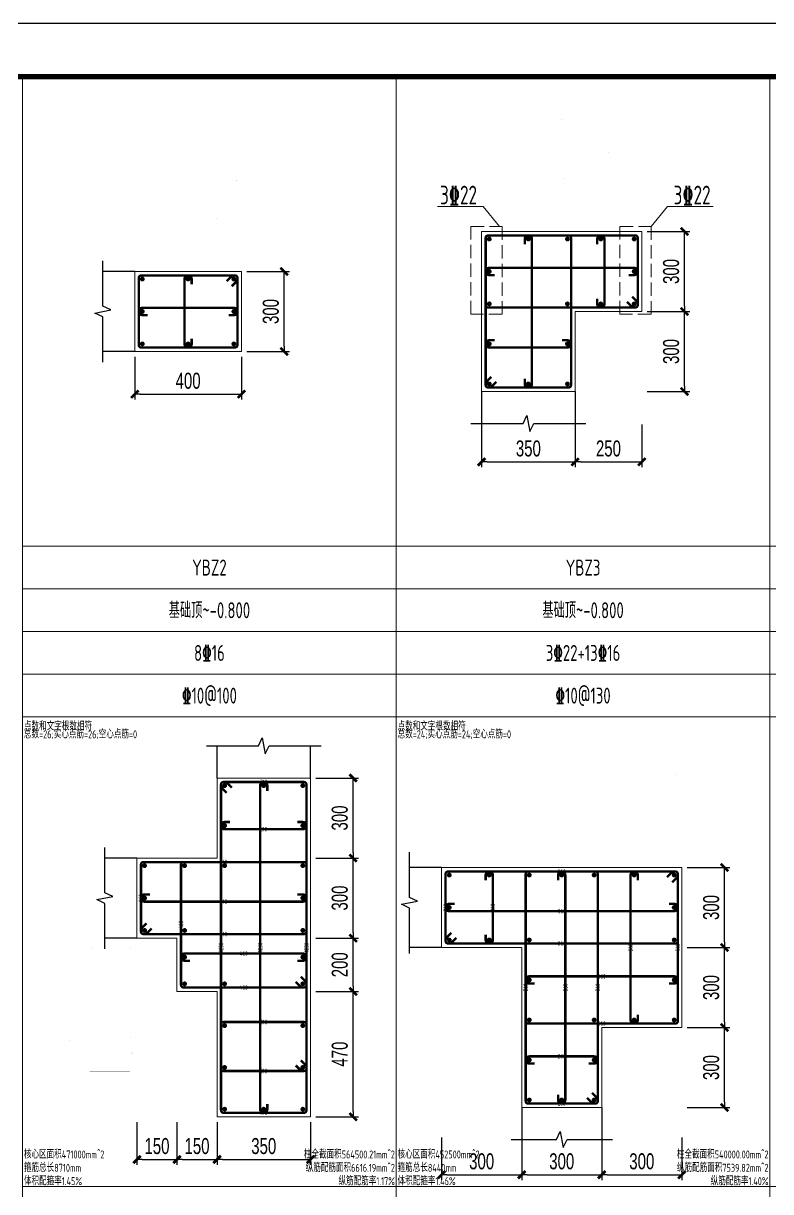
# Model space of a CAD drawing. Extents: x 5874492 to 7194610, y -939842 to -279257.
# Drawn here: x 6407375 to 6421375, y -471373 to -449477 of the extents above; entities that cross this region are included whole.
import ezdxf
from ezdxf.enums import TextEntityAlignment as Align

# ---------------------------------------------------------------- set-up
doc = ezdxf.new("R2010")
doc.units = 0
doc.header["$LTSCALE"] = 1000
doc.linetypes.add('DASH', pattern=[0.35, 0.25, -0.1])
for name, color, linetype, lineweight in [('S-墙柱-编号', 4, 'Continuous', 20), ('S-大样-REIN', 1, 'Continuous', 20), ('S-大样-实线', 2, 'Continuous', 20), ('S-板-楼板负筋', 1, 'Continuous', 20), ('S-通用-TAB', 7, 'Continuous', 20)]:
    doc.layers.add(name, color=color, linetype=linetype, lineweight=lineweight)
for name, color, linetype in [('S-大样-实线-pdx', 7, 'Continuous'), ('Y-云图图框', 7, 'Continuous'), ('z-计算配筋', 7, 'Continuous'), ('z-详图标注', 3, 'Continuous')]:
    doc.layers.add(name, color=color, linetype=linetype)
doc.layers.add('箍筋长度', color=3, linetype='Continuous', plot=False)
doc.layers.add('配箍校核', color=34, linetype='Continuous', plot=False)
doc.styles.add('_YT_Name', font='simhei.ttf', dxfattribs={"width": 0.8})
doc.styles.add('_YT_Sign_Text', font='ros.shx', dxfattribs={"width": 0.8, "bigfont": 'hztxt.shx'})
doc.styles.add('BW_Dim', font='Bweng.shx', dxfattribs={"width": 0.7, "bigfont": 'hztxt.shx'})
doc.styles.add('BW_Rein', font='tssdeng.shx', dxfattribs={"width": 0.7, "bigfont": 'hztxt.shx'})
doc.styles.get("Standard").update_dxf_attribs({"font": 'gbenor.shx', "bigfont": 'gbcbig.shx'})
doc.styles.add('TSSD_Rein', font='tssdeng.shx', dxfattribs={"width": 0.7, "bigfont": 'hztxt.shx'})
doc.dimstyles.new('Cyz_20_100', dxfattribs={"dimtxt": 300, "dimasz": 100, "dimexe": 100, "dimexo": 100, "dimgap": 100, "dimtad": 1, "dimdec": 0, "dimlfac": 0.2, "dimzin": 0, "dimdsep": 46, "dimtxsty": 'BW_Dim', "dimblk": '_bwk', "dimcen": 0, "dimclrt": 7, "dimadec": 0, "dimazin": 0, "dimtfac": 1, "dimtdec": 0, "dimtix": 1, "dimtmove": 2, "dimatfit": 0, "dimfxl": 0, "dimtolj": 1, "dimtzin": 0, "dimarcsym": 0})

# ---------------------------------------------------------------- blocks, each defined once
blk = doc.blocks.new('_bwk')
blk.add_line((-1, 0), (0, 0))
at = {"const_width": 0.5}
blk.add_lwpolyline([(-0.7, -0.7), (0.7, 0.7)], dxfattribs=at)
blk = doc.blocks.new('*D2120')
at = {"layer": 'Defpoints', "color": 0}
for p in [(6411461, -454127), (6412261, -454127), (6411461, -455627)]:
    blk.add_point(p, dxfattribs=at)
at = {"layer": 'z-详图标注', "color": 0, "lineweight": -2}
for p, q in [((6411561, -454127), (6412361, -454127)), ((6412261, -455527), (6412261, -454227)), ((6411561, -455627), (6412361, -455627))]:
    blk.add_line(p, q, dxfattribs=at)
at = {"layer": 'z-详图标注', "color": 0, "lineweight": -2, "xscale": 100, "yscale": 100, "zscale": 100}
for p, rotation in [((6412261, -454127), 90), ((6412261, -455627), 270)]:
    blk.add_blockref('_bwk', p, dxfattribs=dict(at, rotation=rotation))
at = {"layer": 'z-详图标注', "color": 7, "insert": (6412011, -454877), "char_height": 300, "attachment_point": 5, "rotation": 90, "style": 'BW_Dim'}
blk.add_mtext('\\A1;300', dxfattribs=at)
blk = doc.blocks.new('*D2121')
at = {"layer": 'Defpoints', "color": 0}
for p in [(6409461, -455627), (6411461, -455627), (6411461, -456427)]:
    blk.add_point(p, dxfattribs=at)
at = {"layer": 'z-详图标注', "color": 0, "lineweight": -2}
for p, q in [((6409461, -455727), (6409461, -456527)), ((6411461, -455727), (6411461, -456527)), ((6409561, -456427), (6411361, -456427))]:
    blk.add_line(p, q, dxfattribs=at)
at = {"layer": 'z-详图标注', "color": 0, "lineweight": -2, "xscale": 100, "yscale": 100, "zscale": 100, "rotation": 180}
blk.add_blockref('_bwk', (6409461, -456427), dxfattribs=at)
at = {"layer": 'z-详图标注', "color": 0, "lineweight": -2, "xscale": 100, "yscale": 100, "zscale": 100}
blk.add_blockref('_bwk', (6411461, -456427), dxfattribs=at)
at = {"layer": 'z-详图标注', "color": 7, "insert": (6410461, -456177), "char_height": 300, "attachment_point": 5, "style": 'BW_Dim'}
blk.add_mtext('\\A1;400', dxfattribs=at)
blk = doc.blocks.new('*D2122')
at = {"layer": 'Defpoints', "color": 0}
for p in [(6418961, -454877), (6419761, -454877), (6418961, -456377)]:
    blk.add_point(p, dxfattribs=at)
at = {"layer": 'z-详图标注', "color": 0, "lineweight": -2}
for p, q in [((6419061, -454877), (6419861, -454877)), ((6419761, -456277), (6419761, -454977)), ((6419061, -456377), (6419861, -456377))]:
    blk.add_line(p, q, dxfattribs=at)
at = {"layer": 'z-详图标注', "color": 0, "lineweight": -2, "xscale": 100, "yscale": 100, "zscale": 100}
for p, rotation in [((6419761, -454877), 90), ((6419761, -456377), 270)]:
    blk.add_blockref('_bwk', p, dxfattribs=dict(at, rotation=rotation))
at = {"layer": 'z-详图标注', "color": 7, "insert": (6419511, -455627), "char_height": 300, "attachment_point": 5, "rotation": 90, "style": 'BW_Dim'}
blk.add_mtext('\\A1;300', dxfattribs=at)
blk = doc.blocks.new('*D2123')
at = {"layer": 'Defpoints', "color": 0}
for p in [(6418961, -453377), (6419761, -453377), (6418961, -454877)]:
    blk.add_point(p, dxfattribs=at)
at = {"layer": 'z-详图标注', "color": 0, "lineweight": -2}
for p, q in [((6419061, -453377), (6419861, -453377)), ((6419761, -454777), (6419761, -453477)), ((6419061, -454877), (6419861, -454877))]:
    blk.add_line(p, q, dxfattribs=at)
at = {"layer": 'z-详图标注', "color": 0, "lineweight": -2, "xscale": 100, "yscale": 100, "zscale": 100}
for p, rotation in [((6419761, -453377), 90), ((6419761, -454877), 270)]:
    blk.add_blockref('_bwk', p, dxfattribs=dict(at, rotation=rotation))
at = {"layer": 'z-详图标注', "color": 7, "insert": (6419511, -454127), "char_height": 300, "attachment_point": 5, "rotation": 90, "style": 'BW_Dim'}
blk.add_mtext('\\A1;300', dxfattribs=at)
blk = doc.blocks.new('*D2124')
at = {"layer": 'Defpoints', "color": 0}
for p in [(6415961, -456896), (6417711, -456896), (6417711, -457696)]:
    blk.add_point(p, dxfattribs=at)
at = {"layer": 'z-详图标注', "color": 0, "lineweight": -2}
for p, q in [((6415961, -456996), (6415961, -457796)), ((6417711, -456996), (6417711, -457796)), ((6416061, -457696), (6417611, -457696))]:
    blk.add_line(p, q, dxfattribs=at)
at = {"layer": 'z-详图标注', "color": 0, "lineweight": -2, "xscale": 100, "yscale": 100, "zscale": 100, "rotation": 180}
blk.add_blockref('_bwk', (6415961, -457696), dxfattribs=at)
at = {"layer": 'z-详图标注', "color": 0, "lineweight": -2, "xscale": 100, "yscale": 100, "zscale": 100}
blk.add_blockref('_bwk', (6417711, -457696), dxfattribs=at)
at = {"layer": 'z-详图标注', "color": 7, "insert": (6416836, -457446), "char_height": 300, "attachment_point": 5, "style": 'BW_Dim'}
blk.add_mtext('\\A1;350', dxfattribs=at)
blk = doc.blocks.new('*D2125')
at = {"layer": 'Defpoints', "color": 0}
for p in [(6417711, -456896), (6418961, -456896), (6418961, -457696)]:
    blk.add_point(p, dxfattribs=at)
at = {"layer": 'z-详图标注', "color": 0, "lineweight": -2}
for p, q in [((6417711, -456996), (6417711, -457796)), ((6418961, -456996), (6418961, -457796)), ((6417811, -457696), (6418861, -457696))]:
    blk.add_line(p, q, dxfattribs=at)
at = {"layer": 'z-详图标注', "color": 0, "lineweight": -2, "xscale": 100, "yscale": 100, "zscale": 100, "rotation": 180}
blk.add_blockref('_bwk', (6417711, -457696), dxfattribs=at)
at = {"layer": 'z-详图标注', "color": 0, "lineweight": -2, "xscale": 100, "yscale": 100, "zscale": 100}
blk.add_blockref('_bwk', (6418961, -457696), dxfattribs=at)
at = {"layer": 'z-详图标注', "color": 7, "insert": (6418336, -457446), "char_height": 300, "attachment_point": 5, "style": 'BW_Dim'}
blk.add_mtext('\\A1;250', dxfattribs=at)
blk = doc.blocks.new('*D2159')
at = {"layer": 'Defpoints', "color": 0}
for p in [(6419711, -468298), (6420511, -468298), (6419711, -469798)]:
    blk.add_point(p, dxfattribs=at)
at = {"layer": 'z-详图标注', "color": 0, "lineweight": -2}
for p, q in [((6419811, -468298), (6420611, -468298)), ((6420511, -469698), (6420511, -468398)), ((6419811, -469798), (6420611, -469798))]:
    blk.add_line(p, q, dxfattribs=at)
at = {"layer": 'z-详图标注', "color": 0, "lineweight": -2, "xscale": 100, "yscale": 100, "zscale": 100}
for p, rotation in [((6420511, -468298), 90), ((6420511, -469798), 270)]:
    blk.add_blockref('_bwk', p, dxfattribs=dict(at, rotation=rotation))
at = {"layer": 'z-详图标注', "color": 7, "insert": (6420261, -469048), "char_height": 300, "attachment_point": 5, "rotation": 90, "style": 'BW_Dim'}
blk.add_mtext('\\A1;300', dxfattribs=at)
blk = doc.blocks.new('*D2160')
at = {"layer": 'Defpoints', "color": 0}
for p in [(6419711, -466798), (6420511, -466798), (6419711, -468298)]:
    blk.add_point(p, dxfattribs=at)
at = {"layer": 'z-详图标注', "color": 0, "lineweight": -2}
for p, q in [((6419811, -466798), (6420611, -466798)), ((6420511, -468198), (6420511, -466898)), ((6419811, -468298), (6420611, -468298))]:
    blk.add_line(p, q, dxfattribs=at)
at = {"layer": 'z-详图标注', "color": 0, "lineweight": -2, "xscale": 100, "yscale": 100, "zscale": 100}
for p, rotation in [((6420511, -466798), 90), ((6420511, -468298), 270)]:
    blk.add_blockref('_bwk', p, dxfattribs=dict(at, rotation=rotation))
at = {"layer": 'z-详图标注', "color": 7, "insert": (6420261, -467548), "char_height": 300, "attachment_point": 5, "rotation": 90, "style": 'BW_Dim'}
blk.add_mtext('\\A1;300', dxfattribs=at)
blk = doc.blocks.new('*D2161')
at = {"layer": 'Defpoints', "color": 0}
for p in [(6419711, -465298), (6420511, -465298), (6419711, -466798)]:
    blk.add_point(p, dxfattribs=at)
at = {"layer": 'z-详图标注', "color": 0, "lineweight": -2}
for p, q in [((6419811, -465298), (6420611, -465298)), ((6420511, -466698), (6420511, -465398)), ((6419811, -466798), (6420611, -466798))]:
    blk.add_line(p, q, dxfattribs=at)
at = {"layer": 'z-详图标注', "color": 0, "lineweight": -2, "xscale": 100, "yscale": 100, "zscale": 100}
for p, rotation in [((6420511, -465298), 90), ((6420511, -466798), 270)]:
    blk.add_blockref('_bwk', p, dxfattribs=dict(at, rotation=rotation))
at = {"layer": 'z-详图标注', "color": 7, "insert": (6420261, -466048), "char_height": 300, "attachment_point": 5, "rotation": 90, "style": 'BW_Dim'}
blk.add_mtext('\\A1;300', dxfattribs=at)
blk = doc.blocks.new('*D2162')
at = {"layer": 'Defpoints', "color": 0}
for p in [(6415211, -470257), (6416711, -470257), (6416711, -471057)]:
    blk.add_point(p, dxfattribs=at)
at = {"layer": 'z-详图标注', "color": 0, "lineweight": -2}
for p, q in [((6415211, -470357), (6415211, -471157)), ((6416711, -470357), (6416711, -471157)), ((6415311, -471057), (6416611, -471057))]:
    blk.add_line(p, q, dxfattribs=at)
at = {"layer": 'z-详图标注', "color": 0, "lineweight": -2, "xscale": 100, "yscale": 100, "zscale": 100, "rotation": 180}
blk.add_blockref('_bwk', (6415211, -471057), dxfattribs=at)
at = {"layer": 'z-详图标注', "color": 0, "lineweight": -2, "xscale": 100, "yscale": 100, "zscale": 100}
blk.add_blockref('_bwk', (6416711, -471057), dxfattribs=at)
at = {"layer": 'z-详图标注', "color": 7, "insert": (6415961, -470807), "char_height": 300, "attachment_point": 5, "style": 'BW_Dim'}
blk.add_mtext('\\A1;300', dxfattribs=at)
blk = doc.blocks.new('*D2163')
at = {"layer": 'Defpoints', "color": 0}
for p in [(6416711, -470257), (6418211, -470257), (6418211, -471057)]:
    blk.add_point(p, dxfattribs=at)
at = {"layer": 'z-详图标注', "color": 0, "lineweight": -2}
for p, q in [((6416711, -470357), (6416711, -471157)), ((6418211, -470357), (6418211, -471157)), ((6416811, -471057), (6418111, -471057))]:
    blk.add_line(p, q, dxfattribs=at)
at = {"layer": 'z-详图标注', "color": 0, "lineweight": -2, "xscale": 100, "yscale": 100, "zscale": 100, "rotation": 180}
blk.add_blockref('_bwk', (6416711, -471057), dxfattribs=at)
at = {"layer": 'z-详图标注', "color": 0, "lineweight": -2, "xscale": 100, "yscale": 100, "zscale": 100}
blk.add_blockref('_bwk', (6418211, -471057), dxfattribs=at)
at = {"layer": 'z-详图标注', "color": 7, "insert": (6417461, -470807), "char_height": 300, "attachment_point": 5, "style": 'BW_Dim'}
blk.add_mtext('\\A1;300', dxfattribs=at)
blk = doc.blocks.new('*D2164')
at = {"layer": 'Defpoints', "color": 0}
for p in [(6418211, -470257), (6419711, -470257), (6419711, -471057)]:
    blk.add_point(p, dxfattribs=at)
at = {"layer": 'z-详图标注', "color": 0, "lineweight": -2}
for p, q in [((6418211, -470357), (6418211, -471157)), ((6419711, -470357), (6419711, -471157)), ((6418311, -471057), (6419611, -471057))]:
    blk.add_line(p, q, dxfattribs=at)
at = {"layer": 'z-详图标注', "color": 0, "lineweight": -2, "xscale": 100, "yscale": 100, "zscale": 100, "rotation": 180}
blk.add_blockref('_bwk', (6418211, -471057), dxfattribs=at)
at = {"layer": 'z-详图标注', "color": 0, "lineweight": -2, "xscale": 100, "yscale": 100, "zscale": 100}
blk.add_blockref('_bwk', (6419711, -471057), dxfattribs=at)
at = {"layer": 'z-详图标注', "color": 7, "insert": (6418961, -470807), "char_height": 300, "attachment_point": 5, "style": 'BW_Dim'}
blk.add_mtext('\\A1;300', dxfattribs=at)
blk = doc.blocks.new('*D2220')
at = {"layer": 'Defpoints', "color": 0}
for p in [(6412753, -467621), (6413553, -467621), (6412753, -469971)]:
    blk.add_point(p, dxfattribs=at)
at = {"layer": 'z-详图标注', "color": 0, "lineweight": -2}
for p, q in [((6412853, -467621), (6413653, -467621)), ((6413553, -469871), (6413553, -467721)), ((6412853, -469971), (6413653, -469971))]:
    blk.add_line(p, q, dxfattribs=at)
at = {"layer": 'z-详图标注', "color": 0, "lineweight": -2, "xscale": 100, "yscale": 100, "zscale": 100}
for p, rotation in [((6413553, -467621), 90), ((6413553, -469971), 270)]:
    blk.add_blockref('_bwk', p, dxfattribs=dict(at, rotation=rotation))
at = {"layer": 'z-详图标注', "color": 7, "insert": (6413303, -468796), "char_height": 300, "attachment_point": 5, "rotation": 90, "style": 'BW_Dim'}
blk.add_mtext('\\A1;470', dxfattribs=at)
blk = doc.blocks.new('*D2221')
at = {"layer": 'Defpoints', "color": 0}
for p in [(6412753, -466621), (6413553, -466621), (6412753, -467621)]:
    blk.add_point(p, dxfattribs=at)
at = {"layer": 'z-详图标注', "color": 0, "lineweight": -2}
for p, q in [((6412853, -466621), (6413653, -466621)), ((6413553, -467521), (6413553, -466721)), ((6412853, -467621), (6413653, -467621))]:
    blk.add_line(p, q, dxfattribs=at)
at = {"layer": 'z-详图标注', "color": 0, "lineweight": -2, "xscale": 100, "yscale": 100, "zscale": 100}
for p, rotation in [((6413553, -466621), 90), ((6413553, -467621), 270)]:
    blk.add_blockref('_bwk', p, dxfattribs=dict(at, rotation=rotation))
at = {"layer": 'z-详图标注', "color": 7, "insert": (6413303, -467121), "char_height": 300, "attachment_point": 5, "rotation": 90, "style": 'BW_Dim'}
blk.add_mtext('\\A1;200', dxfattribs=at)
blk = doc.blocks.new('*D2222')
at = {"layer": 'Defpoints', "color": 0}
for p in [(6412753, -465121), (6413553, -465121), (6412753, -466621)]:
    blk.add_point(p, dxfattribs=at)
at = {"layer": 'z-详图标注', "color": 0, "lineweight": -2}
for p, q in [((6412853, -465121), (6413653, -465121)), ((6413553, -466521), (6413553, -465221)), ((6412853, -466621), (6413653, -466621))]:
    blk.add_line(p, q, dxfattribs=at)
at = {"layer": 'z-详图标注', "color": 0, "lineweight": -2, "xscale": 100, "yscale": 100, "zscale": 100}
for p, rotation in [((6413553, -465121), 90), ((6413553, -466621), 270)]:
    blk.add_blockref('_bwk', p, dxfattribs=dict(at, rotation=rotation))
at = {"layer": 'z-详图标注', "color": 7, "insert": (6413303, -465871), "char_height": 300, "attachment_point": 5, "rotation": 90, "style": 'BW_Dim'}
blk.add_mtext('\\A1;300', dxfattribs=at)
blk = doc.blocks.new('*D2223')
at = {"layer": 'Defpoints', "color": 0}
for p in [(6412753, -463621), (6413553, -463621), (6412753, -465121)]:
    blk.add_point(p, dxfattribs=at)
at = {"layer": 'z-详图标注', "color": 0, "lineweight": -2}
for p, q in [((6412853, -463621), (6413653, -463621)), ((6413553, -465021), (6413553, -463721)), ((6412853, -465121), (6413653, -465121))]:
    blk.add_line(p, q, dxfattribs=at)
at = {"layer": 'z-详图标注', "color": 0, "lineweight": -2, "xscale": 100, "yscale": 100, "zscale": 100}
for p, rotation in [((6413553, -463621), 90), ((6413553, -465121), 270)]:
    blk.add_blockref('_bwk', p, dxfattribs=dict(at, rotation=rotation))
at = {"layer": 'z-详图标注', "color": 7, "insert": (6413303, -464371), "char_height": 300, "attachment_point": 5, "rotation": 90, "style": 'BW_Dim'}
blk.add_mtext('\\A1;300', dxfattribs=at)
blk = doc.blocks.new('*D2224')
at = {"layer": 'Defpoints', "color": 0}
for p in [(6409503, -469971), (6410253, -469971), (6410253, -470771)]:
    blk.add_point(p, dxfattribs=at)
at = {"layer": 'z-详图标注', "color": 0, "lineweight": -2}
for p, q in [((6409503, -470071), (6409503, -470871)), ((6410253, -470071), (6410253, -470871)), ((6409603, -470771), (6410153, -470771))]:
    blk.add_line(p, q, dxfattribs=at)
at = {"layer": 'z-详图标注', "color": 0, "lineweight": -2, "xscale": 100, "yscale": 100, "zscale": 100, "rotation": 180}
blk.add_blockref('_bwk', (6409503, -470771), dxfattribs=at)
at = {"layer": 'z-详图标注', "color": 0, "lineweight": -2, "xscale": 100, "yscale": 100, "zscale": 100}
blk.add_blockref('_bwk', (6410253, -470771), dxfattribs=at)
at = {"layer": 'z-详图标注', "color": 7, "insert": (6409878, -470521), "char_height": 300, "attachment_point": 5, "style": 'BW_Dim'}
blk.add_mtext('\\A1;150', dxfattribs=at)
blk = doc.blocks.new('*D2225')
at = {"layer": 'Defpoints', "color": 0}
for p in [(6410253, -469971), (6411003, -469971), (6411003, -470771)]:
    blk.add_point(p, dxfattribs=at)
at = {"layer": 'z-详图标注', "color": 0, "lineweight": -2}
for p, q in [((6410253, -470071), (6410253, -470871)), ((6411003, -470071), (6411003, -470871)), ((6410353, -470771), (6410903, -470771))]:
    blk.add_line(p, q, dxfattribs=at)
at = {"layer": 'z-详图标注', "color": 0, "lineweight": -2, "xscale": 100, "yscale": 100, "zscale": 100, "rotation": 180}
blk.add_blockref('_bwk', (6410253, -470771), dxfattribs=at)
at = {"layer": 'z-详图标注', "color": 0, "lineweight": -2, "xscale": 100, "yscale": 100, "zscale": 100}
blk.add_blockref('_bwk', (6411003, -470771), dxfattribs=at)
at = {"layer": 'z-详图标注', "color": 7, "insert": (6410628, -470521), "char_height": 300, "attachment_point": 5, "style": 'BW_Dim'}
blk.add_mtext('\\A1;150', dxfattribs=at)
blk = doc.blocks.new('*D2226')
at = {"layer": 'Defpoints', "color": 0}
for p in [(6411003, -469971), (6412753, -469971), (6412753, -470771)]:
    blk.add_point(p, dxfattribs=at)
at = {"layer": 'z-详图标注', "color": 0, "lineweight": -2}
for p, q in [((6411003, -470071), (6411003, -470871)), ((6412753, -470071), (6412753, -470871)), ((6411103, -470771), (6412653, -470771))]:
    blk.add_line(p, q, dxfattribs=at)
at = {"layer": 'z-详图标注', "color": 0, "lineweight": -2, "xscale": 100, "yscale": 100, "zscale": 100, "rotation": 180}
blk.add_blockref('_bwk', (6411003, -470771), dxfattribs=at)
at = {"layer": 'z-详图标注', "color": 0, "lineweight": -2, "xscale": 100, "yscale": 100, "zscale": 100}
blk.add_blockref('_bwk', (6412753, -470771), dxfattribs=at)
at = {"layer": 'z-详图标注', "color": 7, "insert": (6411878, -470521), "char_height": 300, "attachment_point": 5, "style": 'BW_Dim'}
blk.add_mtext('\\A1;350', dxfattribs=at)
blk = doc.blocks.new('ECMCTK_A1_横_单行图名--0')
at = {"color": 4}
blk.add_lwpolyline([(0, 0), (841, 0), (841, 594), (0, 594)], close=True, dxfattribs=at)
at = {"const_width": 1}
blk.add_lwpolyline([(25, 10), (831, 10), (831, 584), (25, 584)], close=True, dxfattribs=at)
at = {"color": 80, "flags": 3}
for tag, height, p in [('YTHQINS', 3, (34.31, 585.5)), ('ECMCKEY', 3, (292.07, 288.23)), ('YTTQINS', 5.62, (848.03, 12.81)), ('YTFRAME', 3, (652.76, 5.84)), ('YTBARCODE_T1', 3, (749.78, 5.95))]:
    blk.add_attdef(tag, text='', height=height, dxfattribs=at).set_placement(p, align=Align.MIDDLE_CENTER)
for tag, height, style, width, p in [('证书编号', 4, '_YT_Sign_Text', 0.8, (708.87, 43.81)), ('审查批准号', 4, '_YT_Sign_Text', 0.8, (761.06, 43.81)), ('工程号', 4, '_YT_Sign_Text', 0.5, (804.08, 44.12)), ('设计单位', 6, '_YT_Name', 0.8, (623.75, 38.6)), ('建设单位', 4, '_YT_Sign_Text', 0.8, (734.96, 36.11)), ('阶段', 4, '_YT_Sign_Text', 0.8, (804.08, 35.81)), ('项目号', 4, '_YT_Sign_Text', 0.5, (822.08, 33.72)), ('项目名称', 4, '_YT_Sign_Text', 0.8, (734.96, 28.11)), ('专业', 4, '_YT_Sign_Text', 0.8, (804.08, 27.31)), ('图纸编号', 4, '_YT_Sign_Text', 0.5, (803.93, 19.36)), ('图纸名称', 4.5, '_YT_Name', 0.8, (735.39, 15.06)), ('出图比例', 4.2, '_YT_Sign_Text', 0.8, (681.82, 11.78)), ('日期', 4, '_YT_Sign_Text', 0.5, (803.88, 12.13)), ('版本号', 4, '_YT_Sign_Text', 0.8, (822.08, 13))]:
    blk.add_attdef(tag, text='', height=height, dxfattribs=dict(style=style, width=width)).set_placement(p, align=Align.CENTER)
at = {"style": '_YT_Sign_Text', "width": 0.8, "flags": 3}
for tag, p, height in [('{审定人}', (605.87, 26.45), 6.24), ('{校对人}', (658.35, 26.53), 6.24), ('[审定人]', (590.95, 27.81), 4.1), ('[校对人]', (642.23, 27.82), 4.1), ('[审核人]', (591.01, 19.76), 4.1), ('{审核人}', (606.98, 18.44), 6.24), ('[设计人]', (642.47, 20.21), 4.1), ('{设计人}', (658.48, 18.54), 6.24), ('{项目负责人}', (608.28, 10.72), 6.24), ('[项目负责人]', (590.78, 12.01), 4.1), ('[专业负责人]', (642.74, 11.77), 4.1), ('{专业负责人}', (658.58, 10.36), 6.24)]:
    blk.add_attdef(tag, p, '', height=height, dxfattribs=at)
at = {"color": 80, "flags": 3}
for tag, p in [('YTQRCODE', (551.04, 11.91)), ('YTBZSIT', (25, 10)), ('EXT_TK_LEFT', (25, 10))]:
    blk.add_attdef(tag, p, '', height=3, dxfattribs=at)

msp = doc.modelspace()

# ---------------------------------------------------------------- linework, layer by layer
at = {"layer": 'S-墙柱-编号'}
for points in [[(6416293.2, -453281.7), (6415989.4, -452911.9), (6415130.9, -452911.9)], [(6419137.5, -453281.7), (6419441.4, -452911.9), (6420299.9, -452911.9)]]:
    msp.add_lwpolyline(points, dxfattribs=at)
at = {"layer": 'S-墙柱-编号', "linetype": 'DASH'}
for points in [[(6415757.6, -453281.7), (6416346, -453281.7), (6416346, -454927.8), (6415757.6, -454927.8)], [(6418549.1, -453281.7), (6419137.5, -453281.7), (6419137.5, -454927.8), (6418549.1, -454927.8)]]:
    msp.add_lwpolyline(points, close=True, dxfattribs=at)
at = {"layer": 'S-大样-REIN', "const_width": 45}
for points in [[(6416080.7, -453519.6, 1), (6416125.7, -453519.6, 1)], [(6416813.2, -453519.6, 1), (6416858.2, -453519.6, 1)], [(6417545.7, -453519.6, 1), (6417590.7, -453519.6, 1)], [(6418170.7, -453519.6, 1), (6418215.7, -453519.6, 1)], [(6418795.7, -453519.6, 1), (6418840.7, -453519.6, 1)], [(6416080.7, -454127.1, 1), (6416125.7, -454127.1, 1)], [(6418795.7, -454127.1, 1), (6418840.7, -454127.1, 1)], [(6409580.7, -454269.6, 1), (6409625.7, -454269.6, 1)], [(6410438.2, -454269.6, 1), (6410483.2, -454269.6, 1)], [(6411295.7, -454269.6, 1), (6411340.7, -454269.6, 1)], [(6416080.7, -454734.6, 1), (6416125.7, -454734.6, 1)], [(6417545.7, -454734.6, 1), (6417590.7, -454734.6, 1)], [(6418170.7, -454734.6, 1), (6418215.7, -454734.6, 1)], [(6418795.7, -454734.6, 1), (6418840.7, -454734.6, 1)], [(6409580.7, -454877.1, 1), (6409625.7, -454877.1, 1)], [(6411295.7, -454877.1, 1), (6411340.7, -454877.1, 1)], [(6409580.7, -455484.6, 1), (6409625.7, -455484.6, 1)], [(6410438.2, -455484.6, 1), (6410483.2, -455484.6, 1)], [(6411295.7, -455484.6, 1), (6411340.7, -455484.6, 1)], [(6416080.7, -455484.6, 1), (6416125.7, -455484.6, 1)], [(6417545.7, -455484.6, 1), (6417590.7, -455484.6, 1)], [(6416080.7, -456234.6, 1), (6416125.7, -456234.6, 1)], [(6416813.2, -456234.6, 1), (6416858.2, -456234.6, 1)], [(6417545.7, -456234.6, 1), (6417590.7, -456234.6, 1)], [(6411122.9, -463763.4, 1), (6411167.9, -463763.4, 1)], [(6411855.4, -463763.4, 1), (6411900.4, -463763.4, 1)], [(6412587.9, -463763.4, 1), (6412632.9, -463763.4, 1)], [(6411122.9, -464513.4, 1), (6411167.9, -464513.4, 1)], [(6412587.9, -464513.4, 1), (6412632.9, -464513.4, 1)], [(6409622.9, -465263.4, 1), (6409667.9, -465263.4, 1)], [(6410372.9, -465263.4, 1), (6410417.9, -465263.4, 1)], [(6411122.9, -465263.4, 1), (6411167.9, -465263.4, 1)], [(6412587.9, -465263.4, 1), (6412632.9, -465263.4, 1)], [(6415330.7, -465440.6, 1), (6415375.7, -465440.6, 1)], [(6416080.7, -465440.6, 1), (6416125.7, -465440.6, 1)], [(6416830.7, -465440.6, 1), (6416875.7, -465440.6, 1)], [(6417438.2, -465440.6, 1), (6417483.2, -465440.6, 1)], [(6418045.7, -465440.6, 1), (6418090.7, -465440.6, 1)], [(6418795.7, -465440.6, 1), (6418840.7, -465440.6, 1)], [(6419545.7, -465440.6, 1), (6419590.7, -465440.6, 1)], [(6409622.9, -465870.9, 1), (6409667.9, -465870.9, 1)], [(6412587.9, -465870.9, 1), (6412632.9, -465870.9, 1)], [(6415330.7, -466048.1, 1), (6415375.7, -466048.1, 1)], [(6419545.7, -466048.1, 1), (6419590.7, -466048.1, 1)], [(6409622.9, -466478.4, 1), (6409667.9, -466478.4, 1)], [(6410372.9, -466478.4, 1), (6410417.9, -466478.4, 1)], [(6412587.9, -466478.4, 1), (6412632.9, -466478.4, 1)], [(6415330.7, -466655.6, 1), (6415375.7, -466655.6, 1)], [(6416080.7, -466655.6, 1), (6416125.7, -466655.6, 1)], [(6416830.7, -466655.6, 1), (6416875.7, -466655.6, 1)], [(6419545.7, -466655.6, 1), (6419590.7, -466655.6, 1)], [(6410372.9, -466978.4, 1), (6410417.9, -466978.4, 1)], [(6412587.9, -466978.4, 1), (6412632.9, -466978.4, 1)], [(6410372.9, -467478.4, 1), (6410417.9, -467478.4, 1)], [(6411122.9, -467478.4, 1), (6411167.9, -467478.4, 1)], [(6412587.9, -467478.4, 1), (6412632.9, -467478.4, 1)], [(6416830.7, -467405.6, 1), (6416875.7, -467405.6, 1)], [(6419545.7, -467405.6, 1), (6419590.7, -467405.6, 1)], [(6416830.7, -468155.6, 1), (6416875.7, -468155.6, 1)], [(6418045.7, -468155.6, 1), (6418090.7, -468155.6, 1)], [(6418795.7, -468155.6, 1), (6418840.7, -468155.6, 1)], [(6419545.7, -468155.6, 1), (6419590.7, -468155.6, 1)], [(6411122.9, -468261.7, 1), (6411167.9, -468261.7, 1)], [(6412587.9, -468261.7, 1), (6412632.9, -468261.7, 1)], [(6411122.9, -469045, 1), (6411167.9, -469045, 1)], [(6412587.9, -469045, 1), (6412632.9, -469045, 1)], [(6416830.7, -468905.6, 1), (6416875.7, -468905.6, 1)], [(6418045.7, -468905.6, 1), (6418090.7, -468905.6, 1)], [(6416830.7, -469655.6, 1), (6416875.7, -469655.6, 1)], [(6417438.2, -469655.6, 1), (6417483.2, -469655.6, 1)], [(6418045.7, -469655.6, 1), (6418090.7, -469655.6, 1)], [(6411122.9, -469828.4, 1), (6411167.9, -469828.4, 1)], [(6411855.4, -469828.4, 1), (6411900.4, -469828.4, 1)], [(6412587.9, -469828.4, 1), (6412632.9, -469828.4, 1)]]:
    msp.add_lwpolyline(points, format="xyb", close=True, dxfattribs=at)
at = {"layer": 'S-大样-实线'}
for points in [[(6417710.7, -454877.1), (6418960.7, -454877.1), (6418960.7, -453377.1), (6415960.7, -453377.1), (6415960.7, -456377.1), (6417710.7, -456377.1)], [(6409460.7, -454127.1), (6411460.7, -454127.1), (6411460.7, -455627.1), (6409460.7, -455627.1)], [(6416710.7, -466798.1), (6415210.7, -466798.1), (6415210.7, -465298.1), (6419710.7, -465298.1), (6419710.7, -468298.1), (6418210.7, -468298.1), (6418210.7, -469798.1), (6416710.7, -469798.1)]]:
    msp.add_lwpolyline(points, close=True, dxfattribs=at)
msp.add_lwpolyline([(6412752.9, -469970.9), (6411002.9, -469970.9), (6411002.9, -467620.9), (6410252.9, -467620.9), (6410252.9, -466620.9), (6409502.9, -466620.9), (6409502.9, -465120.9), (6411002.9, -465120.9), (6411002.9, -463620.9), (6412752.9, -463620.9), (6412752.9, -469970.9)], dxfattribs=at)
at = {"layer": 'S-大样-实线-pdx'}
for points in [[(6408860.7, -455827.1), (6408860.7, -454977.1), (6408710.7, -454907.1), (6409010.7, -454847.1), (6408860.7, -454777.1), (6408860.7, -453927.1)], [(6409460.7, -454127.1), (6408860.7, -454127.1)], [(6409460.7, -455627.1), (6408860.7, -455627.1)], [(6415960.7, -456377.1), (6415960.7, -456977.1)], [(6417710.7, -456377.1), (6417710.7, -456977.1)], [(6415760.7, -456977.1), (6416735.7, -456977.1), (6416805.7, -456827.1), (6416865.7, -457127.1), (6416935.7, -456977.1), (6417910.7, -456977.1)], [(6410802.9, -463020.9), (6411777.9, -463020.9), (6411847.9, -462870.9), (6411907.9, -463170.9), (6411977.9, -463020.9), (6412952.9, -463020.9)], [(6411002.9, -463620.9), (6411002.9, -463020.9)], [(6412752.9, -463620.9), (6412752.9, -463020.9)], [(6408902.9, -466820.9), (6408902.9, -465970.9), (6408752.9, -465900.9), (6409052.9, -465840.9), (6408902.9, -465770.9), (6408902.9, -464920.9)], [(6414610.7, -466908.1), (6414610.7, -466058.1), (6414460.7, -465988.1), (6414760.7, -465928.1), (6414610.7, -465858.1), (6414610.7, -465008.1)], [(6409502.9, -465120.9), (6408902.9, -465120.9)], [(6415210.7, -465298.1), (6414610.7, -465298.1)], [(6409502.9, -466620.9), (6408902.9, -466620.9)], [(6415210.7, -466798.1), (6414610.7, -466798.1)], [(6416710.7, -469798.1), (6416710.7, -470398.1)], [(6418210.7, -469798.1), (6418210.7, -470398.1)], [(6416510.7, -470398.1), (6417360.7, -470398.1), (6417430.7, -470248.1), (6417490.7, -470548.1), (6417560.7, -470398.1), (6418410.7, -470398.1)]]:
    msp.add_lwpolyline(points, dxfattribs=at)
at = {"layer": 'S-板-楼板负筋'}
for points, const_width in [([(6417864.5, -450923.3), (6417864.5, -450873.3, -1), (6417932, -450873.3), (6417932, -452230.8, -1), (6417864.5, -452230.8), (6417864.5, -452180.8)], 0.1), ([(6418543.2, -450923.3), (6418543.2, -450873.3, -1), (6418610.7, -450873.3), (6418610.7, -451480.8, -1), (6418543.2, -451480.8), (6418543.2, -451430.8)], 0.1), ([(6417542.7, -452342.9), (6417496.7, -452388.8, -0.1989124), (6417479.7, -452395.8), (6417466, -452395.8, -0.4142136), (6417442, -452371.8), (6417442, -450994.8, -0.4142136), (6417466, -450970.8), (6418218, -450970.8, -0.4142136), (6418242, -450994.8), (6418242, -452371.8, -0.4142136), (6418218, -452395.8), (6417466, -452395.8, -0.4142136), (6417442, -452371.8), (6417442, -452358.1, -0.1989124), (6417449, -452341.1), (6417494.9, -452295.1)], 0.1), ([(6418870.2, -451488.9), (6418916.2, -451534.8, -0.1989124), (6418923.2, -451551.8), (6418923.2, -451565.6, -0.4142136), (6418899.2, -451589.6), (6417522.2, -451589.6, -0.4142136), (6417498.2, -451565.6), (6417498.2, -450938.6, -0.4142136), (6417522.2, -450914.6), (6418899.2, -450914.6, -0.4142136), (6418923.2, -450938.6), (6418923.2, -451565.6, -0.4142136), (6418899.2, -451589.6), (6418885.4, -451589.6, -0.1989124), (6418868.4, -451582.6), (6418822.5, -451536.6)], 0.1), ([(6417507, -451285.8), (6417457, -451285.8, -1), (6417457, -451218.3), (6418814.5, -451218.3, -1), (6418814.5, -451285.8), (6418764.5, -451285.8)], 0.1), ([(6418289.5, -451897.1), (6418339.5, -451897.1, -1), (6418339.5, -451964.6), (6417607, -451964.6, -1), (6417607, -451897.1), (6417657, -451897.1)], 0.1), ([(6411370.2, -452515.3), (6411416.2, -452469.4, 0.1989124), (6411423.2, -452452.4), (6411423.2, -452438.6, 0.4142136), (6411399.2, -452414.6), (6410522.2, -452414.6, 0.4142136), (6410498.2, -452438.6), (6410498.2, -453065.6, 0.4142136), (6410522.2, -453089.6), (6411399.2, -453089.6, 0.4142136), (6411423.2, -453065.6), (6411423.2, -452438.6, 0.4142136), (6411399.2, -452414.6), (6411385.4, -452414.6, 0.1989124), (6411368.4, -452421.6), (6411322.5, -452467.6)], 0.1), ([(6410994.5, -453080.8), (6410994.5, -453130.8, -1), (6410927, -453130.8), (6410927, -452523.3, -1), (6410994.5, -452523.3), (6410994.5, -452573.3)], 0.1), ([(6410507, -452785.8), (6410457, -452785.8, -1), (6410457, -452718.3), (6411314.5, -452718.3, -1), (6411314.5, -452785.8), (6411264.5, -452785.8)], 0.1), ([(6416237.1, -456196.1), (6416145.2, -456288, -0.1989124), (6416111.3, -456302.1), (6416083.7, -456302.1, -0.4142136), (6416035.7, -456254.1), (6416035.7, -453500.1, -0.4142136), (6416083.7, -453452.1), (6417587.7, -453452.1, -0.4142136), (6417635.7, -453500.1), (6417635.7, -456254.1, -0.4142136), (6417587.7, -456302.1), (6416083.7, -456302.1, -0.4142136), (6416035.7, -456254.1), (6416035.7, -456226.5, -0.1989124), (6416049.8, -456192.6), (6416141.7, -456100.7)], 45), ([(6418779.7, -454600.7), (6418871.6, -454692.6, -0.1989124), (6418885.7, -454726.5), (6418885.7, -454754.1, -0.4142136), (6418837.7, -454802.1), (6416083.7, -454802.1, -0.4142136), (6416035.7, -454754.1), (6416035.7, -453500.1, -0.4142136), (6416083.7, -453452.1), (6418837.7, -453452.1, -0.4142136), (6418885.7, -453500.1), (6418885.7, -454754.1, -0.4142136), (6418837.7, -454802.1), (6418810.1, -454802.1, -0.1989124), (6418776.2, -454788), (6418684.3, -454696.1)], 45), ([(6416768.2, -453619.6), (6416768.2, -453519.6, -1), (6416903.2, -453519.6), (6416903.2, -456234.6, -1), (6416768.2, -456234.6), (6416768.2, -456134.6)], 45), ([(6418125.7, -453619.6), (6418125.7, -453519.6, -1), (6418260.7, -453519.6), (6418260.7, -454734.6, -1), (6418125.7, -454734.6), (6418125.7, -454634.6)], 45), ([(6416203.2, -454194.6), (6416103.2, -454194.6, -1), (6416103.2, -454059.6), (6418818.2, -454059.6, -1), (6418818.2, -454194.6), (6418718.2, -454194.6)], 45), ([(6411279.7, -454403.5), (6411371.6, -454311.6, 0.1989124), (6411385.7, -454277.7), (6411385.7, -454250.1, 0.4142136), (6411337.7, -454202.1), (6409583.7, -454202.1, 0.4142136), (6409535.7, -454250.1), (6409535.7, -455504.1, 0.4142136), (6409583.7, -455552.1), (6411337.7, -455552.1, 0.4142136), (6411385.7, -455504.1), (6411385.7, -454250.1, 0.4142136), (6411337.7, -454202.1), (6411310.1, -454202.1, 0.1989124), (6411276.2, -454216.2), (6411184.3, -454308.1)], 45), ([(6410528.2, -455384.6), (6410528.2, -455484.6, -1), (6410393.2, -455484.6), (6410393.2, -454269.6, -1), (6410528.2, -454269.6), (6410528.2, -454369.6)], 45), ([(6409703.2, -454944.6), (6409603.2, -454944.6, -1), (6409603.2, -454809.6), (6411318.2, -454809.6, -1), (6411318.2, -454944.6), (6411218.2, -454944.6)], 45), ([(6417468.2, -455417.1), (6417568.2, -455417.1, -1), (6417568.2, -455552.1), (6416103.2, -455552.1, -1), (6416103.2, -455417.1), (6416203.2, -455417.1)], 45), ([(6417494.9, -463451.6), (6417449, -463497.6, 0.1989124), (6417442, -463514.6), (6417442, -463528.3, 0.4142136), (6417466, -463552.3), (6419593, -463552.3, 0.4142136), (6419617, -463528.3), (6419617, -462901.3, 0.4142136), (6419593, -462877.3), (6417466, -462877.3, 0.4142136), (6417442, -462901.3), (6417442, -463528.3, 0.4142136), (6417466, -463552.3), (6417479.7, -463552.3, 0.1989124), (6417496.7, -463545.3), (6417542.7, -463499.4)], 0.1), ([(6417873.2, -462829.8), (6417873.2, -462779.8, -1), (6417940.7, -462779.8), (6417940.7, -463387.3, -1), (6417873.2, -463387.3), (6417873.2, -463337.3)], 0.1), ([(6419620.2, -462921.8), (6419666.2, -462875.9, 0.1989124), (6419673.2, -462858.9), (6419673.2, -462845.1, 0.4142136), (6419649.2, -462821.1), (6418272.2, -462821.1, 0.4142136), (6418248.2, -462845.1), (6418248.2, -464222.1, 0.4142136), (6418272.2, -464246.1), (6419649.2, -464246.1, 0.4142136), (6419673.2, -464222.1), (6419673.2, -462845.1, 0.4142136), (6419649.2, -462821.1), (6419635.4, -462821.1, 0.1989124), (6419618.4, -462828.1), (6419572.5, -462874.1)], 0.1), ([(6418878.7, -464999.4), (6418924.7, -465045.3, 0.1989124), (6418941.7, -465052.3), (6418955.5, -465052.3, 0.4142136), (6418979.5, -465028.3), (6418979.5, -462901.3, 0.4142136), (6418955.5, -462877.3), (6418328.5, -462877.3, 0.4142136), (6418304.5, -462901.3), (6418304.5, -465028.3, 0.4142136), (6418328.5, -465052.3), (6418955.5, -465052.3, 0.4142136), (6418979.5, -465028.3), (6418979.5, -465014.6, 0.1989124), (6418972.4, -464997.6), (6418926.5, -464951.6)], 0.1), ([(6418552, -462829.8), (6418552, -462779.8, -1), (6418619.5, -462779.8), (6418619.5, -464887.3, -1), (6418552, -464887.3), (6418552, -464837.3)], 0.1), ([(6419298.2, -464237.3), (6419298.2, -464287.3, -1), (6419230.7, -464287.3), (6419230.7, -462929.8, -1), (6419298.2, -462929.8), (6419298.2, -462979.8)], 0.1), ([(6419664.5, -463124.8), (6419714.5, -463124.8, -1), (6419714.5, -463192.3), (6417607, -463192.3, -1), (6417607, -463124.8), (6417657, -463124.8)], 0.1), ([(6411279.3, -463801.9), (6411187.4, -463709.9, 0.1989124), (6411153.4, -463695.9), (6411125.9, -463695.9, 0.4142136), (6411077.9, -463743.9), (6411077.9, -469847.9, 0.4142136), (6411125.9, -469895.9), (6412629.9, -469895.9, 0.4142136), (6412677.9, -469847.9), (6412677.9, -463743.9, 0.4142136), (6412629.9, -463695.9), (6411125.9, -463695.9, 0.4142136), (6411077.9, -463743.9), (6411077.9, -463771.5, 0.1989124), (6411091.9, -463805.4), (6411183.8, -463897.3)], 45), ([(6411945.4, -469728.4), (6411945.4, -469828.4, -1), (6411810.4, -469828.4), (6411810.4, -463763.4, -1), (6411945.4, -463763.4), (6411945.4, -463863.4)], 45), ([(6418257, -463871.1), (6418207, -463871.1, -1), (6418207, -463803.6), (6419564.5, -463803.6, -1), (6419564.5, -463871.1), (6419514.5, -463871.1)], 0.1), ([(6412510.4, -464445.9), (6412610.4, -464445.9, -1), (6412610.4, -464580.9), (6411145.4, -464580.9, -1), (6411145.4, -464445.9), (6411245.4, -464445.9)], 45), ([(6418257, -464621.1), (6418207, -464621.1, -1), (6418207, -464553.6), (6418814.5, -464553.6, -1), (6418814.5, -464621.1), (6418764.5, -464621.1)], 0.1), ([(6409683.8, -466344.4), (6409591.9, -466436.4, 0.1989124), (6409577.9, -466470.3), (6409577.9, -466497.9, 0.4142136), (6409625.9, -466545.9), (6412629.9, -466545.9, 0.4142136), (6412677.9, -466497.9), (6412677.9, -465243.9, 0.4142136), (6412629.9, -465195.9), (6409625.9, -465195.9, 0.4142136), (6409577.9, -465243.9), (6409577.9, -466497.9, 0.4142136), (6409625.9, -466545.9), (6409653.4, -466545.9, 0.1989124), (6409687.4, -466531.8), (6409779.3, -466439.9)], 45), ([(6412476.4, -467439.9), (6412568.3, -467531.8, 0.1989124), (6412602.3, -467545.9), (6412629.9, -467545.9, 0.4142136), (6412677.9, -467497.9), (6412677.9, -465243.9, 0.4142136), (6412629.9, -465195.9), (6410375.9, -465195.9, 0.4142136), (6410327.9, -465243.9), (6410327.9, -467497.9, 0.4142136), (6410375.9, -467545.9), (6412629.9, -467545.9, 0.4142136), (6412677.9, -467497.9), (6412677.9, -467470.3, 0.1989124), (6412663.8, -467436.4), (6412571.9, -467344.4)], 45), ([(6415391.7, -466521.7), (6415299.8, -466613.6, 0.1989124), (6415285.7, -466647.5), (6415285.7, -466675.1, 0.4142136), (6415333.7, -466723.1), (6419587.7, -466723.1, 0.4142136), (6419635.7, -466675.1), (6419635.7, -465421.1, 0.4142136), (6419587.7, -465373.1), (6415333.7, -465373.1, 0.4142136), (6415285.7, -465421.1), (6415285.7, -466675.1, 0.4142136), (6415333.7, -466723.1), (6415361.3, -466723.1, 0.1989124), (6415395.2, -466709), (6415487.1, -466617.1)], 45), ([(6416035.7, -465540.6), (6416035.7, -465440.6, -1), (6416170.7, -465440.6), (6416170.7, -466655.6, -1), (6416035.7, -466655.6), (6416035.7, -466555.6)], 45), ([(6419529.7, -465574.5), (6419621.6, -465482.6, 0.1989124), (6419635.7, -465448.7), (6419635.7, -465421.1, 0.4142136), (6419587.7, -465373.1), (6416833.7, -465373.1, 0.4142136), (6416785.7, -465421.1), (6416785.7, -468175.1, 0.4142136), (6416833.7, -468223.1), (6419587.7, -468223.1, 0.4142136), (6419635.7, -468175.1), (6419635.7, -465421.1, 0.4142136), (6419587.7, -465373.1), (6419560.1, -465373.1, 0.1989124), (6419526.2, -465387.2), (6419434.3, -465479.1)], 45), ([(6417934.3, -469617.1), (6418026.2, -469709, 0.1989124), (6418060.1, -469723.1), (6418087.7, -469723.1, 0.4142136), (6418135.7, -469675.1), (6418135.7, -465421.1, 0.4142136), (6418087.7, -465373.1), (6416833.7, -465373.1, 0.4142136), (6416785.7, -465421.1), (6416785.7, -469675.1, 0.4142136), (6416833.7, -469723.1), (6418087.7, -469723.1, 0.4142136), (6418135.7, -469675.1), (6418135.7, -469647.5, 0.1989124), (6418121.6, -469613.6), (6418029.7, -469521.7)], 45), ([(6417393.2, -465540.6), (6417393.2, -465440.6, -1), (6417528.2, -465440.6), (6417528.2, -469655.6, -1), (6417393.2, -469655.6), (6417393.2, -469555.6)], 45), ([(6418885.7, -468055.6), (6418885.7, -468155.6, -1), (6418750.7, -468155.6), (6418750.7, -465440.6, -1), (6418885.7, -465440.6), (6418885.7, -465540.6)], 45), ([(6412510.4, -465803.4), (6412610.4, -465803.4, -1), (6412610.4, -465938.4), (6409645.4, -465938.4, -1), (6409645.4, -465803.4), (6409745.4, -465803.4)], 45), ([(6419468.2, -465980.6), (6419568.2, -465980.6, -1), (6419568.2, -466115.6), (6415353.2, -466115.6, -1), (6415353.2, -465980.6), (6415453.2, -465980.6)], 45), ([(6408712.1, -466863.1), (6408666.2, -466817.1, 0.1989124), (6408649.2, -466810.1), (6408635.4, -466810.1, 0.4142136), (6408611.4, -466834.1), (6408611.4, -469886.1, 0.4142136), (6408635.4, -469910.1), (6409387.4, -469910.1, 0.4142136), (6409411.4, -469886.1), (6409411.4, -466834.1, 0.4142136), (6409387.4, -466810.1), (6408635.4, -466810.1, 0.4142136), (6408611.4, -466834.1), (6408611.4, -466847.9, 0.1989124), (6408618.4, -466864.8), (6408664.4, -466910.8)], 0.1), ([(6409101.4, -469957.6), (6409101.4, -470007.6, -1), (6409033.9, -470007.6), (6409033.9, -466975.1, -1), (6409101.4, -466975.1), (6409101.4, -467025.1)], 0.1), ([(6410495.4, -467045.9), (6410395.4, -467045.9, -1), (6410395.4, -466910.9), (6412610.4, -466910.9, -1), (6412610.4, -467045.9), (6412510.4, -467045.9)], 45), ([(6409458.9, -467241.3), (6409508.9, -467241.3, -1), (6409508.9, -467308.8), (6408776.4, -467308.8, -1), (6408776.4, -467241.3), (6408826.4, -467241.3)], 0.1), ([(6416953.2, -467473.1), (6416853.2, -467473.1, -1), (6416853.2, -467338.1), (6419568.2, -467338.1, -1), (6419568.2, -467473.1), (6419468.2, -467473.1)], 45), ([(6407914.4, -468246.8), (6407868.4, -468292.8, 0.1989124), (6407861.4, -468309.8), (6407861.4, -468323.6, 0.4142136), (6407885.4, -468347.6), (6409387.4, -468347.6, 0.4142136), (6409411.4, -468323.6), (6409411.4, -467696.6, 0.4142136), (6409387.4, -467672.6), (6407885.4, -467672.6, 0.4142136), (6407861.4, -467696.6), (6407861.4, -468323.6, 0.4142136), (6407885.4, -468347.6), (6407899.2, -468347.6, 0.1989124), (6407916.2, -468340.5), (6407962.1, -468294.6)], 0.1), ([(6409366.9, -468738.3), (6409412.9, -468784.3, 0.1989124), (6409429.9, -468791.3), (6409443.7, -468791.3, 0.4142136), (6409467.7, -468767.3), (6409467.7, -467640.3, 0.4142136), (6409443.7, -467616.3), (6408316.7, -467616.3, 0.4142136), (6408292.7, -467640.3), (6408292.7, -468767.3, 0.4142136), (6408316.7, -468791.3), (6409443.7, -468791.3, 0.4142136), (6409467.7, -468767.3), (6409467.7, -468753.5, 0.1989124), (6409460.6, -468736.6), (6409414.7, -468690.6)], 0.1), ([(6409458.9, -467920.1), (6409508.9, -467920.1, -1), (6409508.9, -467987.6), (6408026.4, -467987.6, -1), (6408026.4, -467920.1), (6408076.4, -467920.1)], 0.1), ([(6412571.9, -468911.1), (6412663.8, -469003, -0.1989124), (6412677.9, -469037), (6412677.9, -469064.5, -0.4142136), (6412629.9, -469112.5), (6411125.9, -469112.5, -0.4142136), (6411077.9, -469064.5), (6411077.9, -468242.2, -0.4142136), (6411125.9, -468194.2), (6412629.9, -468194.2, -0.4142136), (6412677.9, -468242.2), (6412677.9, -469064.5, -0.4142136), (6412629.9, -469112.5), (6412602.3, -469112.5, -0.1989124), (6412568.3, -469098.5), (6412476.4, -469006.6)], 45), ([(6408301.4, -468541.3), (6408251.4, -468541.3, -1), (6408251.4, -468473.8), (6409358.9, -468473.8, -1), (6409358.9, -468541.3), (6409308.9, -468541.3)], 0.1), ([(6416953.2, -468973.1), (6416853.2, -468973.1, -1), (6416853.2, -468838.1), (6418068.2, -468838.1, -1), (6418068.2, -468973.1), (6417968.2, -468973.1)], 45), ([(6409339.7, -469473.9), (6409385.6, -469519.9, -0.1989124), (6409392.7, -469536.9), (6409392.7, -469550.7, -0.4142136), (6409368.7, -469574.7), (6408616.7, -469574.7, -0.4142136), (6408592.7, -469550.7), (6408592.7, -469139.5, -0.4142136), (6408616.7, -469115.5), (6409368.7, -469115.5, -0.4142136), (6409392.7, -469139.5), (6409392.7, -469550.7, -0.4142136), (6409368.7, -469574.7), (6409354.9, -469574.7, -0.1989124), (6409337.9, -469567.6), (6409291.9, -469521.7)], 0.1)]:
    msp.add_lwpolyline(points, format="xyb", dxfattribs=dict(at, const_width=const_width))
at = {"layer": 'S-通用-TAB'}
for points in [[(6407360.7, -462477.1), (6407360.7, -450477.1), (6414360.7, -450477.1), (6414360.7, -462477.1), (6407360.7, -462477.1), (6407360.7, -459277.1), (6414360.7, -459277.1), (6414360.7, -460077.1), (6407360.7, -460077.1), (6407360.7, -460877.1), (6414360.7, -460877.1), (6414360.7, -461677.1), (6407360.7, -461677.1), (6407360.7, -462477.1)], [(6414360.7, -462477.1), (6414360.7, -450477.1), (6421360.7, -450477.1), (6421360.7, -462477.1), (6414360.7, -462477.1), (6414360.7, -459277.1), (6421360.7, -459277.1), (6421360.7, -460077.1), (6414360.7, -460077.1), (6414360.7, -460877.1), (6421360.7, -460877.1), (6421360.7, -461677.1), (6414360.7, -461677.1), (6414360.7, -462477.1)], [(6421360.7, -462477.1), (6421360.7, -450477.1), (6428360.7, -450477.1), (6428360.7, -462477.1), (6421360.7, -462477.1), (6421360.7, -459277.1), (6428360.7, -459277.1), (6428360.7, -460077.1), (6421360.7, -460077.1), (6421360.7, -460877.1), (6428360.7, -460877.1), (6428360.7, -461677.1), (6421360.7, -461677.1), (6421360.7, -462477.1)], [(6407360.7, -474477.1), (6407360.7, -462477.1), (6414360.7, -462477.1), (6414360.7, -474477.1), (6407360.7, -474477.1), (6407360.7, -471277.1), (6414360.7, -471277.1), (6414360.7, -472077.1), (6407360.7, -472077.1), (6407360.7, -472877.1), (6414360.7, -472877.1), (6414360.7, -473677.1), (6407360.7, -473677.1), (6407360.7, -474477.1)], [(6414360.7, -474477.1), (6414360.7, -462477.1), (6421360.7, -462477.1), (6421360.7, -474477.1), (6414360.7, -474477.1), (6414360.7, -471277.1), (6421360.7, -471277.1), (6421360.7, -472077.1), (6414360.7, -472077.1), (6414360.7, -472877.1), (6421360.7, -472877.1), (6421360.7, -473677.1), (6414360.7, -473677.1), (6414360.7, -474477.1)], [(6421360.7, -474477.1), (6421360.7, -462477.1), (6428360.7, -462477.1), (6428360.7, -474477.1), (6421360.7, -474477.1), (6421360.7, -471277.1), (6428360.7, -471277.1), (6428360.7, -472077.1), (6421360.7, -472077.1), (6421360.7, -472877.1), (6428360.7, -472877.1), (6428360.7, -473677.1), (6421360.7, -473677.1), (6421360.7, -474477.1)]]:
    msp.add_lwpolyline(points, dxfattribs=at)

# ---------------------------------------------------------------- block references
at = {"layer": 'Y-云图图框', "xscale": 100, "yscale": 100, "zscale": 100}
msp.add_blockref('ECMCTK_A1_横_单行图名--0', (6396110.7, -508877.1), dxfattribs=at)

# ---------------------------------------------------------------- texts
at = {"layer": 'S-墙柱-编号', "style": 'TSSD_Rein', "width": 0.7}
for p in [(6415527.4, -452694.3), (6419903.4, -452694.3)]:
    msp.add_text('3\x8422', height=350, dxfattribs=at).set_placement(p, align=Align.MIDDLE_CENTER)
at = {"layer": 'z-计算配筋', "color": 3, "style": 'BW_Rein', "width": 0.7}
for s, p in [('YBZ2', (6410860.7, -459677.1)), ('YBZ3', (6417860.7, -459677.1))]:
    msp.add_text(s, height=300, dxfattribs=at).set_placement(p, align=Align.MIDDLE_CENTER)
at = {"layer": 'z-计算配筋', "style": 'BW_Rein', "width": 0.7}
for s, p in [('基础顶~-0.800', (6410860.7, -460477.1)), ('基础顶~-0.800', (6417860.7, -460477.1)), ('8\x8416', (6410860.7, -461277.1)), ('3\x8422+13\x8416', (6417860.7, -461277.1)), ('\x8410@100', (6410860.7, -462077.1)), ('\x8410@130', (6417860.7, -462077.1))]:
    msp.add_text(s, height=300, dxfattribs=at).set_placement(p, align=Align.MIDDLE_CENTER)
at = {"layer": '箍筋长度', "style": 'BW_Rein', "width": 0.7}
for s, p in [('310', (6411877.9, -463695.9)), ('310', (6411877.9, -464580.9)), ('610', (6411127.9, -465195.9)), ('860', (6417460.7, -465373.1)), ('610', (6411127.9, -465938.4)), ('860', (6417460.7, -466115.6)), ('610', (6411127.9, -466545.9)), ('860', (6417460.7, -466723.1)), ('460', (6411502.9, -466910.9)), ('560', (6418210.7, -467338.1)), ('460', (6411502.9, -467545.9)), ('310', (6411877.9, -468194.2)), ('560', (6418210.7, -468223.1)), ('310', (6411877.9, -469112.5)), ('310', (6411877.9, -469895.9))]:
    msp.add_text(s, height=85, dxfattribs=at).set_placement(p, align=Align.MIDDLE_CENTER)
for s, rotation, p in [('260', 90, (6409577.9, -465870.9)), ('260', 90, (6415285.7, -466048.1)), ('260', 90, (6416170.7, -466048.1)), ('460', 90, (6410327.9, -466370.9)), ('1230', 90, (6411077.9, -466795.9)), ('1230', 90, (6411810.4, -466795.9)), ('1230', 90, (6412677.9, -466795.9)), ('560', 90, (6418750.7, -466798.1)), ('560', 90, (6419635.7, -466798.1)), ('860', 90, (6416785.7, -467548.1)), ('860', 90, (6417528.2, -467548.1)), ('860', 90, (6418135.7, -467548.1)), ('260', 360, (6417460.7, -468838.1)), ('260', 360, (6417460.7, -469723.1))]:
    msp.add_text(s, height=85, rotation=rotation, dxfattribs=at).set_placement(p, align=Align.MIDDLE_CENTER)
at = {"layer": '配箍校核', "style": 'BW_Rein', "width": 0.7}
for s, p in [('点数和文字根数相符', (6407385.7, -462727.1)), ('点数和文字根数相符', (6414385.7, -462727.1)), ('总数=26;实心点筋=26;空心点筋=0', (6407385.7, -462877.1)), ('总数=24;实心点筋=24;空心点筋=0', (6414385.7, -462877.1)), ('核心区面积471000mm^ 2', (6407385.7, -470752.1)), ('核心区面积452500mm^ 2', (6414385.7, -470752.1)), ('箍筋总长8710mm', (6407385.7, -471002.1)), ('箍筋总长8440mm', (6414385.7, -471002.1)), ('体积配箍率1.45%', (6407385.7, -471252.1)), ('体积配箍率1.46%', (6414385.7, -471252.1))]:
    msp.add_text(s, height=150, dxfattribs=at).set_placement(p)
for s, p in [('柱全截面积564500.21mm^ 2', (6414335.7, -470752.1)), ('柱全截面积540000.00mm^ 2', (6421335.7, -470752.1)), ('纵筋配筋面积6616.19mm^ 2', (6414335.7, -471002.1)), ('纵筋配筋面积7539.82mm^ 2', (6421335.7, -471002.1)), ('纵筋配筋率1.17%', (6414335.7, -471252.1)), ('纵筋配筋率1.40%', (6421335.7, -471252.1))]:
    msp.add_text(s, height=150, dxfattribs=at).set_placement(p, align=Align.RIGHT)

# ---------------------------------------------------------------- dimensions: what is measured, and where the dimension line sits
at = {"layer": 'z-详图标注'}
for base, p1, p2, picture, middle in [((6419760.7, -453377.1), (6418960.7, -454877.1), (6418960.7, -453377.1), '*D2123', (6419510.7, -454127.1)), ((6412260.7, -454127.1), (6411460.7, -455627.1), (6411460.7, -454127.1), '*D2120', (6412010.7, -454877.1)), ((6419760.7, -454877.1), (6418960.7, -456377.1), (6418960.7, -454877.1), '*D2122', (6419510.7, -455627.1)), ((6413552.9, -463620.9), (6412752.9, -465120.9), (6412752.9, -463620.9), '*D2223', (6413302.9, -464370.9)), ((6413552.9, -465120.9), (6412752.9, -466620.9), (6412752.9, -465120.9), '*D2222', (6413302.9, -465870.9)), ((6420510.7, -465298.1), (6419710.7, -466798.1), (6419710.7, -465298.1), '*D2161', (6420260.7, -466048.1)), ((6413552.9, -466620.9), (6412752.9, -467620.9), (6412752.9, -466620.9), '*D2221', (6413302.9, -467120.9)), ((6420510.7, -466798.1), (6419710.7, -468298.1), (6419710.7, -466798.1), '*D2160', (6420260.7, -467548.1)), ((6413552.9, -467620.9), (6412752.9, -469970.9), (6412752.9, -467620.9), '*D2220', (6413302.9, -468795.9)), ((6420510.7, -468298.1), (6419710.7, -469798.1), (6419710.7, -468298.1), '*D2159', (6420260.7, -469048.1))]:
    dim = msp.add_linear_dim(base=base, p1=p1, p2=p2, angle=90, dimstyle='Cyz_20_100', dxfattribs=at)
    dim.commit()
    dim.dimension.update_dxf_attribs({"geometry": picture, "text_midpoint": middle})
for base, p1, p2, picture, middle in [((6411460.7, -456427.1), (6409460.7, -455627.1), (6411460.7, -455627.1), '*D2121', (6410460.7, -456177.1)), ((6417710.7, -457696.1), (6415960.7, -456896.1), (6417710.7, -456896.1), '*D2124', (6416835.7, -457446.1)), ((6418960.7, -457696.1), (6417710.7, -456896.1), (6418960.7, -456896.1), '*D2125', (6418335.7, -457446.1)), ((6410252.9, -470770.9), (6409502.9, -469970.9), (6410252.9, -469970.9), '*D2224', (6409877.9, -470520.9)), ((6411002.9, -470770.9), (6410252.9, -469970.9), (6411002.9, -469970.9), '*D2225', (6410627.9, -470520.9)), ((6412752.9, -470770.9), (6411002.9, -469970.9), (6412752.9, -469970.9), '*D2226', (6411877.9, -470520.9)), ((6416710.7, -471056.6), (6415210.7, -470256.6), (6416710.7, -470256.6), '*D2162', (6415960.7, -470806.6)), ((6418210.7, -471056.6), (6416710.7, -470256.6), (6418210.7, -470256.6), '*D2163', (6417460.7, -470806.6)), ((6419710.7, -471056.6), (6418210.7, -470256.6), (6419710.7, -470256.6), '*D2164', (6418960.7, -470806.6))]:
    dim = msp.add_linear_dim(base=base, p1=p1, p2=p2, dimstyle='Cyz_20_100', dxfattribs=at)
    dim.commit()
    dim.dimension.update_dxf_attribs({"geometry": picture, "text_midpoint": middle})

doc.saveas('drawing.dxf')
